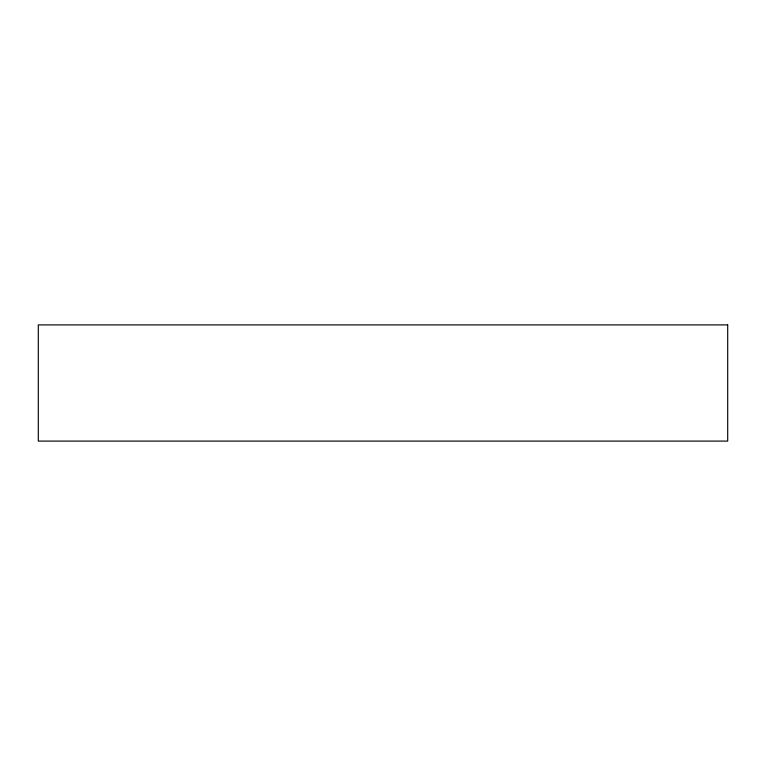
<?xml version="1.0" encoding="UTF-8"?>
<svg xmlns="http://www.w3.org/2000/svg" width="766" height="766" viewBox="0 0 766 766"><rect width="100%" height="100%" fill="white"/><g stroke="black" fill="none" stroke-linecap="round" stroke-linejoin="round"><path stroke-width="1.15" d="M727.7 324.908L38.3 324.908L38.3 441.092L727.7 441.092L727.7 324.908"/></g></svg>
